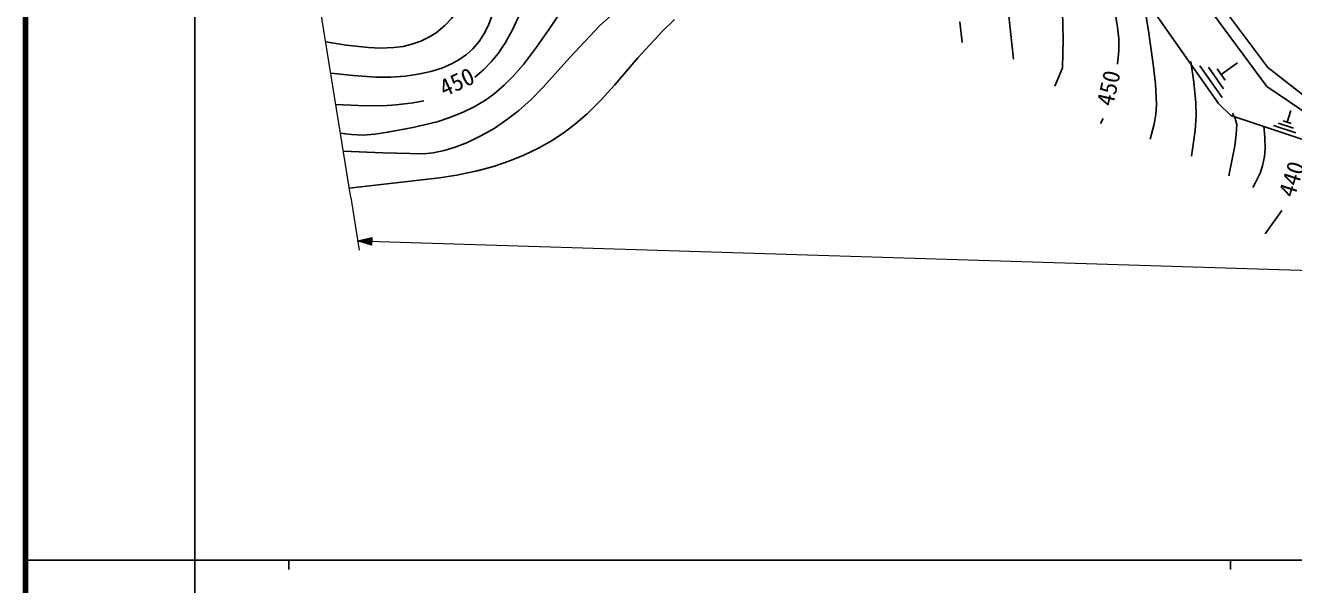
# Model space of a CAD drawing. Units: millimetres, scale not verified. Extents: x 40000 to 680000, y 20000 to 380000.
# Drawn here: x 40000 to 174720, y 202409 to 261782 of the extents above; entities that cross this region are included whole.
import ezdxf
from ezdxf.enums import TextEntityAlignment as Align

# ---------------------------------------------------------------- set-up
doc = ezdxf.new("R2010")
doc.units = ezdxf.units.MM
doc.header["$LTSCALE"] = 1000
for name, color, linetype, lineweight in [('M-BGD', 7, 'Continuous', 25), ('M-STR-HTXT', 7, 'Continuous', 13), ('M-TTL', 2, 'Continuous', 140), ('M-TTL-BAND', 7, 'Continuous', 25)]:
    doc.layers.add(name, color=color, linetype=linetype, lineweight=lineweight)
doc.styles.add('ＭＳ ゴシック', font='')
doc.styles.get('ＭＳ ゴシック').set_extended_font_data('MS Gothic')

msp = doc.modelspace()

# ---------------------------------------------------------------- linework, layer by layer
at = {"layer": 'M-BGD'}
for p, q in [((156974, 267376), (166757, 253504)), ((171879, 255283), (163949, 266031)), ((165807, 265574), (171987, 257298)), ((167115, 254136), (164753, 257487)), ((165667, 257329), (167274, 255050)), ((167006, 256567), (168749, 257796)), ((167432, 255964), (166581, 257170)), ((171987, 257298), (179469, 251443)), ((182101, 248340), (171879, 255283)), ((166757, 253504), (168046, 252214)), ((168046, 252214), (177716, 248987)), ((174025, 251516), (174436, 252749)), ((154483, 251912), (154189, 251353)), ((174957, 250362), (172586, 251153)), ((173092, 251406), (174705, 250868)), ((174452, 251374), (173598, 251659)), ((173462, 242126), (171685, 239638))]:
    msp.add_line(p, q, dxfattribs=at)
for points in [[(115965, 274763), (119189, 275535), (122514, 276220), (132050, 277622), (134227, 277942), (136223, 278138), (138620, 278243), (140948, 278227), (141501, 278116), (142228, 277826), (144274, 276500), (146099, 275181), (146633, 274582), (147203, 273746), (147663, 272846), (147963, 272054), (148726, 268945), (149560, 265971), (149929, 264624), (150181, 263261), (150249, 260273), (150163, 257273), (149354, 255318)], [(71901, 260024), (74078, 259688), (76464, 259430), (77741, 259376), (79143, 259421), (80136, 259552), (81066, 259773), (82015, 260111), (82919, 260555), (83624, 261003), (84564, 261769), (85255, 262501), (85849, 263308), (86438, 264357), (87020, 265629), (87465, 266633), (88146, 267859), (89199, 269002)], [(72433, 256715), (74832, 256457), (77227, 256301), (78820, 256301), (80328, 256407), (81715, 256607), (83053, 256901), (84224, 257256), (85347, 257723), (86051, 258107), (86863, 258681), (87541, 259303), (88194, 260070), (88752, 260914), (89210, 261818), (89829, 263540), (90622, 265409), (91789, 266963)], [(73457, 250351), (74649, 250192), (75927, 250134), (77121, 250217), (78511, 250428), (81167, 250935), (83741, 251547), (85084, 251987), (86581, 252591), (87664, 253123), (88868, 253838), (89808, 254513), (90867, 255426), (91853, 256423), (92905, 257643), (94293, 259465), (95778, 261603), (99543, 267231)], [(87738, 256292), (88665, 257070), (89509, 257930), (90218, 258809), (90994, 259976), (91768, 261385), (92537, 263016), (93741, 265892)], [(158619, 265201), (159257, 261454), (159798, 257666), (160030, 255574), (160151, 253366), (160094, 252371), (159909, 251289), (159479, 249715)], [(73766, 248432), (77960, 248236), (82325, 248147), (83318, 248249), (84496, 248488), (85655, 248837), (86975, 249359), (88391, 250048), (89790, 250850), (91123, 251742), (92385, 252721), (93714, 253918), (94982, 255196), (97865, 258406), (101026, 261759), (102221, 262815)], [(144433, 263109), (144951, 258183)], [(155730, 263352), (156028, 261575), (156136, 260383), (156139, 259098), (156015, 257681)], [(74400, 244491), (83998, 245589), (85831, 245879), (87995, 246337), (89742, 246812), (91456, 247388), (92944, 247989), (94505, 248741), (95902, 249531), (97240, 250415), (98469, 251356), (99671, 252407), (101091, 253808), (102580, 255428), (105076, 258319), (107653, 261136), (108943, 262390)], [(139273, 262161), (139502, 259961)], [(163810, 257938), (164113, 255759), (164315, 253571), (164350, 252169), (164270, 250621), (163855, 247886)], [(72971, 253373), (75368, 253264), (77969, 253256), (79390, 253337), (81185, 253559), (82325, 253787)], [(168233, 252453), (168505, 251909), (168677, 251273), (168625, 250188), (168458, 248987), (167846, 245804)], [(171541, 251066), (171669, 249874), (171698, 248660), (171629, 247858), (171425, 246879), (171148, 246100), (170631, 245013), (170400, 244572)]]:
    msp.add_lwpolyline(points, dxfattribs=at)
at = {"layer": 'M-STR-HTXT'}
for p, q in [((74555, 243526), (64354, 306938)), ((74555, 243526), (75458, 237910)), ((75298, 238903), (76811, 239277)), ((76785, 238437), (75298, 238903)), ((75298, 238903), (259610, 233186)), ((75718, 238890), (76747, 239158)), ((76728, 238559), (75718, 238890)), ((75958, 238883), (76683, 239040)), ((76672, 238681), (75958, 238883)), ((76318, 238872), (76620, 238922)), ((76616, 238802), (76318, 238872)), ((76620, 238922), (76616, 238802)), ((76683, 239040), (76672, 238681)), ((76747, 239158), (76728, 238559)), ((76811, 239277), (76785, 238437))]:
    msp.add_line(p, q, dxfattribs=at)
at = {"layer": 'M-TTL'}
msp.add_line((40000, 380000), (40000, 20000), dxfattribs=at)
at = {"layer": 'M-TTL-BAND'}
for p, q in [((58000, 370000), (58000, 20000)), ((40000, 205000), (579000, 205000)), ((68000, 205000), (68000, 204000)), ((168000, 205000), (168000, 204000))]:
    msp.add_line(p, q, dxfattribs=at)

# ---------------------------------------------------------------- texts
at = {"layer": 'M-BGD', "style": 'ＭＳ ゴシック'}
for s, rotation, p in [('450', 24.68, (84742, 253665)), ('450', 77.28, (156071, 252979)), ('440', 72.18, (175325, 243242))]:
    msp.add_text(s, height=1833, rotation=rotation, dxfattribs=at).set_placement(p, align=Align.BOTTOM_LEFT)

doc.saveas('drawing.dxf')
